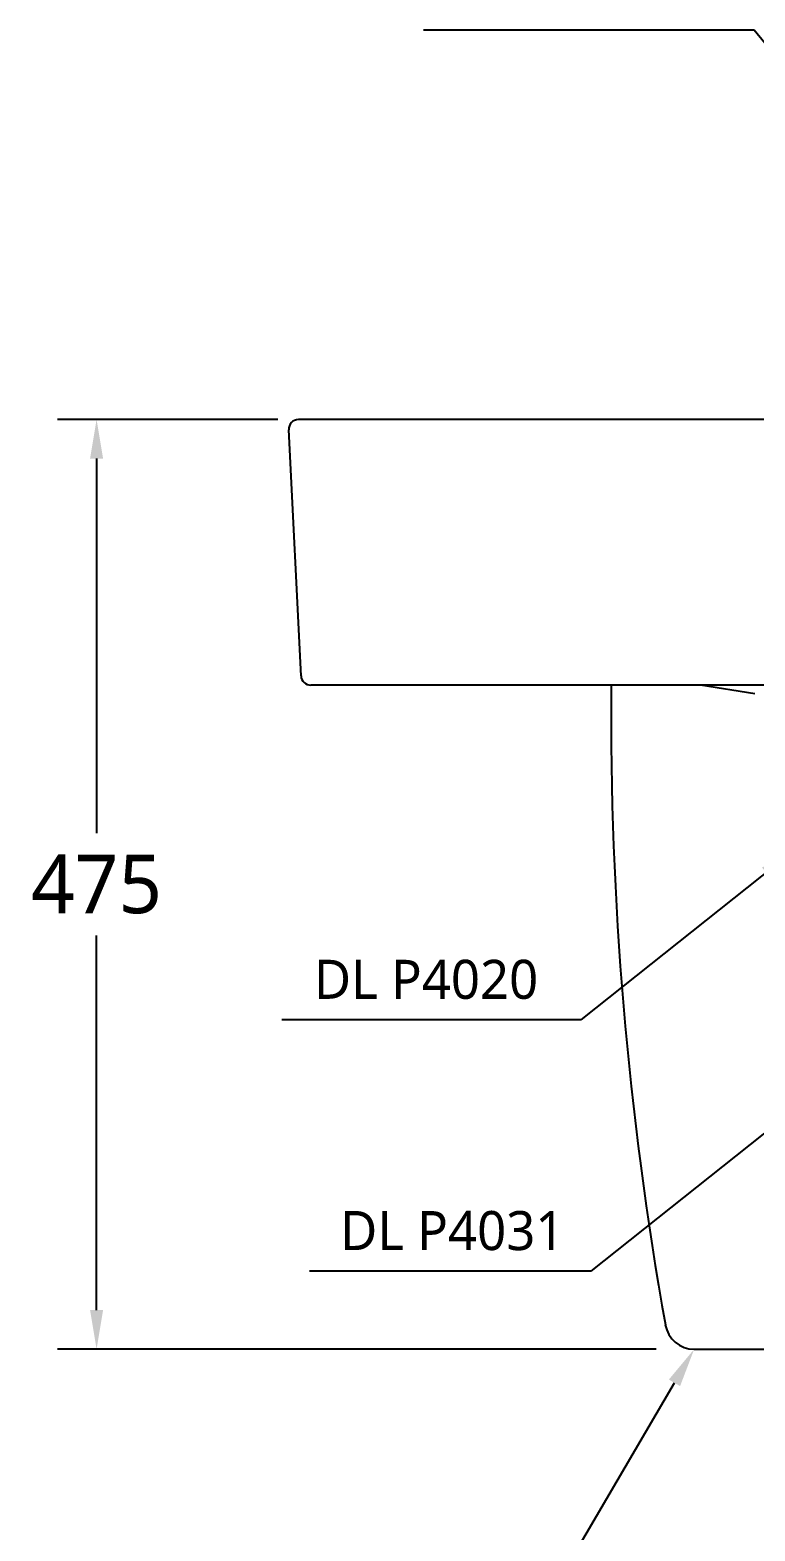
# Model space of a CAD drawing. Extents: x 2406 to 6050, y -78 to 2160.
# Drawn here: x 4499 to 4870, y 356 to 1125 of the extents above; entities that cross this region are included whole.
import ezdxf

# ---------------------------------------------------------------- set-up
doc = ezdxf.new("R2010")
doc.units = 0
doc.header["$LTSCALE"] = 20
doc.header["$MEASUREMENT"] = 0
doc.layers.get('DEFPOINTS').update_dxf_attribs({"linetype": 'CONTINUOUS'})
doc.layers.add('1', color=1, linetype='CONTINUOUS')
doc.layers.add('7', color=7, linetype='CONTINUOUS')
doc.styles.get("Standard").update_dxf_attribs({"font": 'NanumGothic.ttf'})
doc.dimstyles.get("Standard").update_dxf_attribs({"dimtxt": 2.5, "dimasz": 2, "dimexe": 2, "dimexo": 1, "dimgap": 1.5, "dimtad": 1, "dimdec": 0, "dimlfac": 10, "dimrnd": 0.5, "dimzin": 0, "dimdsep": 46, "dimtxsty": 'Standard', "dimcen": 0, "dimclrt": 2, "dimadec": 0, "dimazin": 0, "dimtfac": 1, "dimtdec": 0, "dimtmove": 0, "dimatfit": 3, "dimfxl": 0, "dimtolj": 1, "dimtzin": 0, "dimarcsym": 0})

# ---------------------------------------------------------------- blocks, each defined once
blk = doc.blocks.new('*D81')
at = {"layer": '1', "color": 3, "lineweight": -2}
for p, q in [((4625.69, 925.42), (4512.93, 925.42)), ((4532.93, 905.42), (4532.93, 713.58)), ((4532.93, 469.42), (4532.93, 661.26)), ((4819.4, 449.42), (4512.93, 449.42))]:
    blk.add_line(p, q, dxfattribs=at)
at = {"layer": '1', "color": 3}
for points in [[(4529.59, 905.42), (4536.26, 905.42), (4532.93, 925.42)], [(4529.59, 469.42), (4536.26, 469.42), (4532.93, 449.42)]]:
    blk.add_solid(points, dxfattribs=at)
at = {"layer": 'DEFPOINTS', "color": 0}
for p in [(4625.69, 925.42, 0), (4532.93, 449.42), (4819.4, 449.42, -9.25)]:
    blk.add_point(p, dxfattribs=at)
at = {"layer": '1', "color": 2, "insert": (4532.93, 687.42), "char_height": 30, "attachment_point": 5}
blk.add_mtext('\\A1;475', dxfattribs=at)

msp = doc.modelspace()

# ---------------------------------------------------------------- linework, layer by layer
at = {"layer": '1', "color": 3}
msp.add_line((4760.97, 316.31, -18.51), (4828.8, 432.16, -18.51), dxfattribs=at)
msp.add_solid([(4825.92, 433.85, -18.51), (4831.68, 430.48, -18.51), (4838.9, 449.42, -18.51)], dxfattribs=at)
at = {"layer": '7'}
for p, q in [((5111.32, 925.42, -9.25), (4636.32, 925.42, -9.25)), ((4637.61, 794.16, -53.97), (4631.33, 920.16, -9.25)), ((5111.32, 789.42, -53.97), (4642.61, 789.42, -53.97)), ((4870.02, 784.99, -53.97), (4842.06, 789.42, -53.97)), ((4838.9, 449.42, -18.51), (5116.32, 449.42, -18.51))]:
    msp.add_line(p, q, dxfattribs=at)
for centre, radius, start, end in [((4636.32, 920.42, -9.25), 5, 90, 182.99698), ((4642.61, 794.42, -53.97), 5, 182.99698, 270), ((6583.1, 775.92, -18.51), 1786.79, 179.56711, 190.12326), ((4838.9, 464.42, -18.51), 15, 189.81628, 270)]:
    msp.add_arc(centre, radius, start, end, dxfattribs=at)

# ---------------------------------------------------------------- texts
at = {"layer": '1', "color": 2, "char_height": 20, "attachment_point": 5}
for s, insert in [('DL P4020', (4701.64, 638.65, -9.25)), ('DL P4031', (4715.06, 510, -9.25))]:
    msp.add_mtext(s, dxfattribs=dict(at, insert=insert))

# ---------------------------------------------------------------- dimensions: what is measured, and where the dimension line sits
at = {"layer": '1'}
dim = msp.add_linear_dim(base=(4532.93, 449.42, -9.25), p1=(4625.69, 925.42, -9.25), p2=(4819.4, 449.42, -18.51), angle=90, text='475', dimstyle='Standard', override={"dimtxt": 30, "dimasz": 20, "dimexe": 20, "dimexo": 0, "dimgap": 10, "dimtih": 1, "dimtoh": 1, "dimlfac": 1, "dimzin": 8, "dimclrd": 3, "dimclre": 3, "dimfxl": 1.25, "dimarcsym": 1}, dxfattribs=at)
dim.commit()
dim.dimension.update_dxf_attribs({"geometry": '*D81', "text_midpoint": (4532.93, 687.42, -9.25)})

# ---------------------------------------------------------------- leaders
for points in [[(4933.16, 1046.86, -9.25), (4869.64, 1124.87, -9.25), (4700.24, 1124.87, -9.25)], [(4891.32, 705.92, -9.25), (4780.88, 618.01, -9.25), (4627.81, 618.01, -9.25)], [(4896.37, 577.27, -9.25), (4785.93, 489.36, -9.25), (4642, 489.36, -9.25)]]:
    msp.add_leader(points, dimstyle='Standard', override={"dimtxt": 20, "dimasz": 20, "dimexe": 20, "dimexo": 0, "dimgap": 10, "dimtad": 0, "dimlfac": 1, "dimzin": 8, "dimclrd": 3, "dimclre": 3}, dxfattribs=at)

doc.saveas('drawing.dxf')
